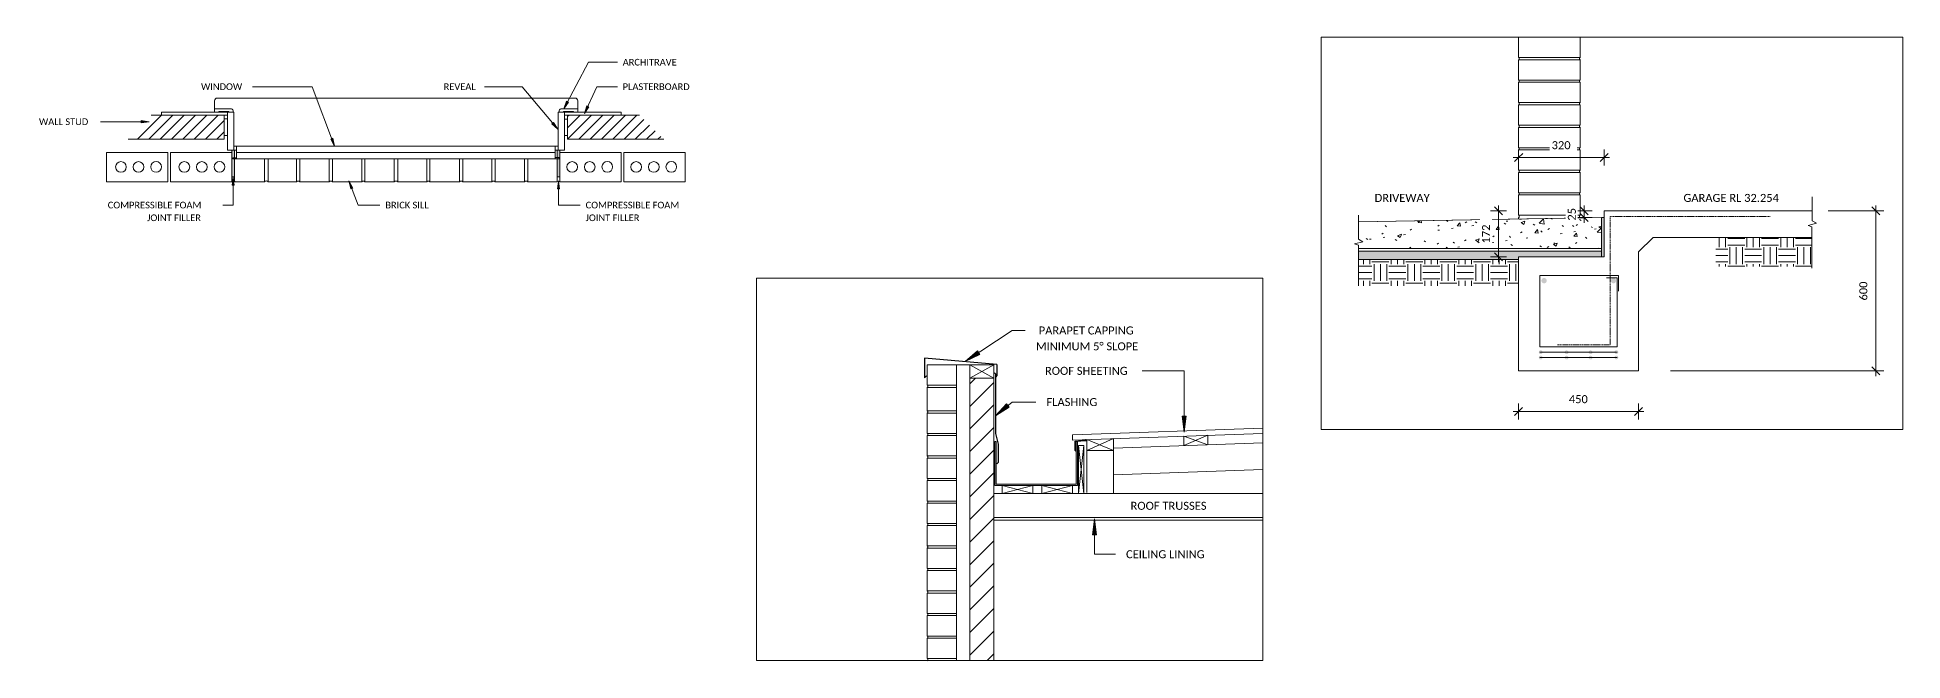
# Model space of a CAD drawing. Header units: millimetres. Extents: x 1819 to 16001, y 1148 to 3510.
# Drawn here: x 1819 to 8811, y 1171 to 3510 of the extents above; entities that cross this region are included whole.
import ezdxf

# ---------------------------------------------------------------- set-up
doc = ezdxf.new("R2010")
doc.units = ezdxf.units.MM
doc.linetypes.add('Dash - Tight', pattern=[4.5, 3, -1.5])
doc.linetypes.add('Dash 1_16_', pattern=[3.175, 1.5875, -1.5875])
for name, color, linetype, lineweight in [('A-ANNO-DIMS', 211, 'Continuous', 9), ('A-ANNO-DIMS-20', 211, 'Continuous', 9), ('A-DETL', 90, 'Continuous', 18), ('A-DETL-GENF', 92, 'Continuous', 18), ('A-DETL-THIN', 151, 'Continuous', 18), ('G-ANNO-TEXT', 231, 'Continuous', 9)]:
    doc.layers.add(name, color=color, linetype=linetype, lineweight=lineweight)
doc.styles.add('Calibri', font='calibri.ttf', dxfattribs={"height": 25})
doc.styles.add('Calibri_1', font='calibri.ttf', dxfattribs={"height": 30})
doc.dimstyles.new('Diagonal_-_1_5mm_Calibri', dxfattribs={"dimscale": 304.8, "dimtxt": 35.320453, "dimasz": 0.098425, "dimexe": 0.098425, "dimexo": 0.0625, "dimgap": 0.065617, "dimtad": 1, "dimdec": 0, "dimzin": 0, "dimdsep": 46, "dimtxsty": 'Calibri_1', "dimblk1": 'OBLIQUE', "dimblk2": 'OBLIQUE', "dimsah": 1, "dimcen": 0.09, "dimdle": 0.065617, "dimazin": 0, "dimtfac": 1, "dimtdec": 4, "dimtix": 1, "dimtmove": 0, "dimatfit": 3, "dimfxl": 0.098425, "dimfxlon": 1, "dimtvp": 1, "dimtfill": 1, "dimtolj": 1, "dimtzin": 0, "dimarcsym": 2})
pattern_1 = [(45, (0, 0), (-21.2132, 21.2132), [])]

# ---------------------------------------------------------------- blocks, each defined once
blk = doc.blocks.new('DIMBLOCK1-D1 - GARAGE DOOR DETAIL')
at = {"layer": 'A-ANNO-DIMS-20'}
for p, q in [((7351.1, 2105.7), (7841.1, 2105.7)), ((7371.1, 2105.7), (7356.1, 2090.7)), ((7371.1, 2105.7), (7371.1, 2135.7)), ((7371.1, 2105.7), (7386.1, 2120.7)), ((7371.1, 2105.7), (7371.1, 2075.7)), ((7821.1, 2105.7), (7806.1, 2090.7)), ((7821.1, 2105.7), (7821.1, 2135.7)), ((7821.1, 2105.7), (7836.1, 2120.7)), ((7821.1, 2105.7), (7821.1, 2075.7))]:
    blk.add_line(p, q, dxfattribs=at)
at = {"layer": 'A-ANNO-DIMS-20', "color": 0, "insert": (7559.6, 2167.3), "char_height": 30, "width": 87.548, "attachment_point": 1, "line_spacing_factor": 1.158048, "style": 'Calibri_1', "bg_fill": 3, "box_fill_scale": 1.25, "bg_fill_color": 9, "bg_fill_true_color": 13158600, "bg_fill_transparency": 0}
blk.add_mtext('450', dxfattribs=at)
blk = doc.blocks.new('_Oblique')
at = {"color": 0, "linetype": 'ByBlock', "lineweight": -2}
blk.add_line((-0.5, -0.5), (0.5, 0.5), dxfattribs=at)
blk = doc.blocks.new('DIMBLOCK2-D1 - GARAGE DOOR DETAIL')
at = {"layer": 'A-ANNO-DIMS-20'}
for p, q in [((8710, 2858.8), (8695, 2873.8)), ((8710, 2238.8), (8710, 2878.8)), ((8710, 2858.8), (8680, 2858.8)), ((8710, 2858.8), (8725, 2843.8)), ((8710, 2858.8), (8740, 2858.8)), ((8710, 2258.8), (8680, 2258.8)), ((8710, 2258.8), (8695, 2273.8)), ((8710, 2258.8), (8725, 2243.8)), ((8710, 2258.8), (8740, 2258.8))]:
    blk.add_line(p, q, dxfattribs=at)
at = {"layer": 'A-ANNO-DIMS-20', "color": 0, "insert": (8648.4, 2522.4), "char_height": 30, "width": 87.548, "attachment_point": 1, "rotation": 90, "line_spacing_factor": 1.158048, "style": 'Calibri_1', "bg_fill": 3, "box_fill_scale": 1.25, "bg_fill_color": 9, "bg_fill_true_color": 13158600, "bg_fill_transparency": 0}
blk.add_mtext('600', dxfattribs=at)
blk = doc.blocks.new('DIMBLOCK3-D1 - GARAGE DOOR DETAIL')
at = {"layer": 'A-ANNO-DIMS-20'}
for p, q in [((7371.5, 3058.3), (7371.5, 3088.3)), ((7691.5, 3058.3), (7691.5, 3088.3)), ((7351.5, 3058.3), (7711.5, 3058.3)), ((7371.5, 3058.3), (7356.5, 3043.3)), ((7371.5, 3058.3), (7386.5, 3073.3)), ((7371.5, 3058.3), (7371.5, 3028.3)), ((7691.5, 3058.3), (7676.5, 3043.3)), ((7691.5, 3058.3), (7706.5, 3073.3)), ((7691.5, 3058.3), (7691.5, 3028.3))]:
    blk.add_line(p, q, dxfattribs=at)
at = {"layer": 'A-ANNO-DIMS-20', "color": 0, "insert": (7495, 3119.9), "char_height": 30, "width": 87.548, "attachment_point": 1, "line_spacing_factor": 1.158048, "style": 'Calibri_1', "bg_fill": 3, "box_fill_scale": 1.25, "bg_fill_color": 9, "bg_fill_true_color": 13158600, "bg_fill_transparency": 0}
blk.add_mtext('320', dxfattribs=at)
blk = doc.blocks.new('DIMBLOCK4-D1 - GARAGE DOOR DETAIL')
at = {"layer": 'A-ANNO-DIMS-20'}
for p, q in [((7295.9, 2858.8), (7280.9, 2873.8)), ((7295.9, 2666.8), (7295.9, 2878.8)), ((7295.9, 2858.8), (7265.9, 2858.8)), ((7295.9, 2858.8), (7310.9, 2843.8)), ((7295.9, 2858.8), (7325.9, 2858.8)), ((7295.9, 2686.8), (7265.9, 2686.8)), ((7295.9, 2686.8), (7280.9, 2701.8)), ((7295.9, 2686.8), (7310.9, 2671.8)), ((7295.9, 2686.8), (7325.9, 2686.8))]:
    blk.add_line(p, q, dxfattribs=at)
at = {"layer": 'A-ANNO-DIMS-20', "color": 0, "insert": (7234.3, 2736.4), "char_height": 30, "width": 87.548, "attachment_point": 1, "rotation": 90, "line_spacing_factor": 1.158048, "style": 'Calibri_1', "bg_fill": 3, "box_fill_scale": 1.25, "bg_fill_color": 9, "bg_fill_true_color": 13158600, "bg_fill_transparency": 0}
blk.add_mtext('172', dxfattribs=at)
blk = doc.blocks.new('DIMBLOCK5-D1 - GARAGE DOOR DETAIL')
at = {"layer": 'A-ANNO-DIMS-20'}
for p, q in [((7617.3, 2858.8), (7602.3, 2873.8)), ((7617.3, 2813.8), (7617.3, 2878.8)), ((7617.3, 2858.8), (7587.3, 2858.8)), ((7617.3, 2833.8), (7587.3, 2833.8)), ((7617.3, 2833.8), (7602.3, 2848.8)), ((7617.3, 2858.8), (7632.3, 2843.8)), ((7617.3, 2858.8), (7647.3, 2858.8)), ((7617.3, 2833.8), (7632.3, 2818.8)), ((7617.3, 2833.8), (7647.3, 2833.8))]:
    blk.add_line(p, q, dxfattribs=at)
at = {"layer": 'A-ANNO-DIMS-20', "color": 0, "insert": (7555.7, 2822), "char_height": 30, "width": 58.366, "attachment_point": 1, "rotation": 90, "line_spacing_factor": 1.158048, "style": 'Calibri_1', "bg_fill": 3, "box_fill_scale": 1.25, "bg_fill_color": 9, "bg_fill_true_color": 13158600, "bg_fill_transparency": 0}
blk.add_mtext('25', dxfattribs=at)

msp = doc.modelspace()

# ---------------------------------------------------------------- hatches: boundary and pattern name
at = {"layer": 'A-DETL-GENF'}
h = msp.add_hatch(dxfattribs=at)
h.set_pattern_fill('FP_1', color=8, style=0, pattern_type=2)
h.set_pattern_definition(pattern_1)
h.paths.add_polyline_path([(2159.5, 3127.9), (2518.8, 3127.9), (2518.8, 3217.9), (2249.5, 3217.9)])
h = msp.add_hatch(dxfattribs=at)
h.set_pattern_fill('FP_1', color=8, style=0, pattern_type=2)
h.set_pattern_definition(pattern_1)
h.paths.add_polyline_path([(3806.8, 3217.9), (3806.8, 3127.1), (4166.8, 3127.1), (4076, 3217.9)])
for points in [[(2547.7, 2986.6), (2557.7, 2986.6), (2557.7, 3086.6), (2547.7, 3086.6)], [(3767.7, 2986.6), (3777.7, 2986.6), (3777.7, 3086.6), (3767.7, 3086.6)], [(7681.5, 2686.8), (7691.5, 2686.8), (7691.5, 2833.8), (7681.5, 2833.7), (7681.5, 2774.1)], [(5407.7, 1828.6), (5717.7, 1828.6), (5717.7, 1993.6), (5712.7, 1993.6), (5712.7, 1833.6), (5412.7, 1833.6), (5412.7, 1993.6), (5407.7, 1993.6)]]:
    msp.add_hatch(color=10, dxfattribs=at).paths.add_polyline_path(points)
h = msp.add_hatch(dxfattribs=at)
h.set_pattern_fill('FP_3', color=8, style=0, pattern_type=2)
h.set_pattern_definition([(50, (4789.66, 0), (145.7474, -12.7507), [15.24, -167.64]), (355, (4789.66, 0), (-28.194, 152.846), [12.192, -134.112]), (100.451, (4801.8, -1.06), (117.554, 140.0937), [12.952, -142.472]), (46.184, (4789.66, 40.64), (216.8635, -33.634), [22.86, -251.46]), (96.636, (4807.73, 37.84), (189.922, 197.942), [19.428, -213.708]), (351.184, (4789.66, 40.64), (189.925, 197.94), [18.288, -201.168]), (21, (4809.98, 30.48), (121.292, -81.8118), [15.24, -167.64]), (326, (4809.98, 30.48), (49.442, 147.3507), [12.192, -134.112]), (71.451, (4820.09, 23.66), (170.734, 65.5375), [12.952, -142.472]), (37.5, (4789.66, 0), (2.47086, 67.64346), [6.706, -125.781, 6.706, -129.438, -134.62]), (37.5, (4789.66, 0), (2.47086, 67.64346), [-268.63, 6.706, -127.914]), (7.5, (4789.66, 0), (53.4554, 80.144), [6.706, -70.917, 6.706, -122.733, -51.308]), (7.5, (4789.66, 0), (53.4554, 80.144), [-207.061, 6.706, -44.602]), (327.5, (4744.344, 0), (108.4723, -4.58285), [6.706, -44.094, 6.706, -151.79, -210.312]), (327.5, (4744.344, 0), (108.4723, -4.58285), [-209.296, 6.706, -203.606]), (317.5, (4724.02, 0), (118.503, 20.3417), [6.706, -59.334, 6.706, -98.552, -149.352]), (317.5, (4724.02, 0), (118.503, 20.3417), [-171.298, 6.706, -142.646])])
h.paths.add_polyline_path([(7681.5, 2717.8), (7681.5, 2833.7), (6771.1, 2817.8), (6771.1, 2717.8), (7176, 2717.8)])
h = msp.add_hatch(dxfattribs=at)
h.set_pattern_fill('FP_5', color=8, style=0, pattern_type=2)
h.set_pattern_definition([(0, (4789.66, 0), (63.5, 63.5), [63.5, -63.5]), (0, (4789.66, 23.81), (63.5, 63.5), [63.5, -63.5]), (0, (4789.66, 47.625), (63.5, 63.5), [63.5, -63.5]), (90, (4797.595, 55.56), (-63.5, 63.5), [63.5, -63.5]), (90, (4821.41, 55.56), (-63.5, 63.5), [63.5, -63.5]), (90, (4845.22, 55.56), (-63.5, 63.5), [63.5, -63.5])])
h.paths.add_polyline_path([(7371.1, 2576.8), (7371.1, 2676.8), (6771.1, 2676.8), (6771.1, 2576.8), (7176, 2576.8)])
h.paths.add_polyline_path([(8470.9, 2650.4), (8470.9, 2758.8), (8110.9, 2758.8), (8110.9, 2650.4), (8266, 2650.4)])
h = msp.add_hatch(dxfattribs=at)
h.set_pattern_fill('FP_4', color=8, style=0, pattern_type=2)
h.set_pattern_definition([(0, (4789.6583, 0), (20.32, 5.08), [1.676, -13.564, 1.676, -13.564, -81.28]), (0, (4789.6583, 0), (20.32, 5.08), [-30.48, 1.676, -28.804, 1.676, -13.564, -35.56]), (0, (4789.6583, 0), (20.32, 5.08), [-76.2, 1.676, -8.484, 1.676, -23.724]), (120, (4797.2783, 2.54), (-14.559409, 15.057636), [1.676, -13.564, 1.676, -13.564, -81.28]), (120, (4797.2783, 2.54), (-14.559409, 15.057636), [-30.48, 1.676, -28.804, 1.676, -13.564, -35.56]), (120, (4797.2783, 2.54), (-14.559409, 15.057636), [-76.2, 1.676, -8.484, 1.676, -23.724]), (240, (4799.8183, 12.7), (-5.760591, -20.137636), [1.676, -13.564, 1.676, -13.564, -81.28]), (240, (4799.8183, 12.7), (-5.760591, -20.137636), [-30.48, 1.676, -28.804, 1.676, -13.564, -35.56]), (240, (4799.8183, 12.7), (-5.760591, -20.137636), [-76.2, 1.676, -8.484, 1.676, -23.724])])
h.paths.add_polyline_path([(7371.1, 2676.8), (7371.1, 2686.8), (7681.5, 2686.8), (7681.5, 2707.8), (6771.1, 2707.8), (6771.1, 2676.8), (7176, 2676.8)])
h = msp.add_hatch(color=7, dxfattribs=at)
h.paths.add_polyline_path([(7726.6, 2586.8), (7729.2, 2587.2), (7731.6, 2588.2), (7733.7, 2589.8), (7735.3, 2591.8), (7736.3, 2594.2), (7736.6, 2596.8), (7736.3, 2599.4), (7735.3, 2601.8), (7733.7, 2603.9), (7731.6, 2605.5), (7729.2, 2606.5), (7726.6, 2606.8), (7724, 2606.5), (7721, 2605), (7719.6, 2603.9), (7718, 2601.8), (7717, 2599.4), (7716.6, 2596.8), (7717, 2594.2), (7718, 2591.8), (7719.6, 2589.8), (7721.6, 2588.2), (7724, 2587.2)])
h.paths.add_polyline_path([(7466.6, 2586.8), (7469.2, 2587.2), (7471.6, 2588.2), (7473.7, 2589.8), (7475.3, 2591.8), (7476.3, 2594.2), (7476.6, 2596.8), (7476.3, 2599.4), (7475.3, 2601.8), (7473.7, 2603.9), (7471.6, 2605.5), (7469.2, 2606.5), (7466.6, 2606.8), (7464, 2606.5), (7461.6, 2605.5), (7459.6, 2603.9), (7458, 2601.8), (7457, 2599.4), (7456.6, 2596.8), (7457, 2594.2), (7458, 2591.8), (7459.6, 2589.8), (7461.6, 2588.2), (7464, 2587.2)])
h = msp.add_hatch(color=7, dxfattribs=at)
h.paths.add_polyline_path([(7454, 2321.3), (7455.8, 2321.5), (7457.5, 2322.2), (7458.9, 2323.3), (7460.1, 2324.8), (7460.8, 2326.5), (7461, 2328.3), (7460.8, 2330.1), (7460.1, 2331.8), (7458.9, 2333.2), (7457.5, 2334.3), (7455.8, 2335), (7454, 2335.3), (7452.2, 2335), (7450.5, 2334.3), (7449, 2333.2), (7447.9, 2331.8), (7447.2, 2330.1), (7447, 2328.3), (7447.2, 2326.5), (7448.5, 2324.1), (7449, 2323.3), (7450.5, 2322.2), (7452.2, 2321.5)])
h.paths.add_polyline_path([(7641, 2321.3), (7642.8, 2321.5), (7644.5, 2322.2), (7646, 2323.3), (7647.1, 2324.8), (7647.8, 2326.5), (7648, 2328.3), (7647.8, 2330.1), (7647.1, 2331.8), (7646, 2333.2), (7644.5, 2334.3), (7642.8, 2335), (7641, 2335.3), (7639.2, 2335), (7637.5, 2334.3), (7635.8, 2332.9), (7634.9, 2331.8), (7634.2, 2330.1), (7634, 2328.3), (7634.2, 2326.5), (7634.9, 2324.8), (7636.1, 2323.3), (7637.5, 2322.2), (7639.2, 2321.5)])
h.paths.add_polyline_path([(7551, 2321.3), (7552.8, 2321.5), (7554.5, 2322.2), (7556, 2323.3), (7557.1, 2324.8), (7557.8, 2326.5), (7558, 2328.3), (7557.8, 2330.1), (7557.1, 2331.8), (7556, 2333.2), (7554.5, 2334.3), (7552.8, 2335), (7550.7, 2335.2), (7549.2, 2335), (7547.5, 2334.3), (7546.1, 2333.2), (7544.9, 2331.8), (7544.2, 2330.1), (7544, 2328.3), (7544.2, 2326.5), (7544.9, 2324.8), (7546.1, 2323.3), (7547.5, 2322.2), (7549.2, 2321.5), (7550.7, 2321.3)])
h.paths.add_polyline_path([(7737.9, 2321.7), (7739.7, 2322), (7741.4, 2322.7), (7742.8, 2323.8), (7743.9, 2325.2), (7744.6, 2326.9), (7744.9, 2328.7), (7744.6, 2330.6), (7743.9, 2332.2), (7742.8, 2333.7), (7741.4, 2334.8), (7739.7, 2335.5), (7737.9, 2335.7), (7736.1, 2335.5), (7734.4, 2334.8), (7732.9, 2333.7), (7731.8, 2332.2), (7731.1, 2330.6), (7730.9, 2328.7), (7731.1, 2326.9), (7731.8, 2325.2), (7732.9, 2323.8), (7734.4, 2322.7), (7736.1, 2322)])
h.paths.add_polyline_path([(7641, 2325.3), (7639.5, 2325.7), (7638.4, 2326.8), (7638, 2328.3), (7638.4, 2329.8), (7639.5, 2330.9), (7641, 2331.3), (7642.5, 2330.9), (7643.6, 2329.8), (7644, 2328.3), (7643.6, 2326.8), (7642.5, 2325.7), (7641.8, 2325.4)])
h.paths.add_polyline_path([(7454, 2325.3), (7452.5, 2325.7), (7451.4, 2326.8), (7451, 2328.3), (7451.4, 2329.8), (7452.5, 2330.9), (7454, 2331.3), (7455.5, 2330.9), (7456.6, 2329.8), (7457, 2328.3), (7456.6, 2326.8), (7455.5, 2325.7), (7454.8, 2325.4)])
h.paths.add_polyline_path([(7551, 2325.3), (7549.5, 2325.7), (7548.4, 2326.8), (7548, 2328.3), (7548.4, 2329.8), (7549.5, 2330.9), (7551, 2331.3), (7552.5, 2330.9), (7553.6, 2329.8), (7554, 2328.3), (7553.6, 2326.8), (7552.5, 2325.7), (7551.8, 2325.4)])
h.paths.add_polyline_path([(7737.9, 2325.7), (7736.4, 2326.2), (7735.3, 2327.2), (7734.9, 2328.7), (7735.3, 2330.2), (7736.4, 2331.3), (7737.9, 2331.7), (7739.4, 2331.3), (7740.5, 2330.2), (7740.9, 2328.7), (7740.5, 2327.2), (7739.4, 2326.2), (7738, 2325.8)])
h = msp.add_hatch(color=7, dxfattribs=at)
h.paths.add_polyline_path([(7454, 2301.3), (7455.8, 2301.5), (7457.5, 2302.2), (7458.9, 2303.3), (7460.1, 2304.8), (7460.8, 2306.5), (7461, 2308.3), (7460.8, 2310.1), (7460.1, 2311.8), (7458.9, 2313.2), (7457.4, 2314.4), (7455.8, 2315), (7454, 2315.3), (7452.2, 2315), (7450.5, 2314.3), (7449, 2313.2), (7447.9, 2311.8), (7447.2, 2310.1), (7447, 2308.3), (7447.2, 2306.5), (7448.5, 2304.1), (7449, 2303.3), (7450.5, 2302.2), (7452.2, 2301.5)])
h.paths.add_polyline_path([(7641, 2301.3), (7642.8, 2301.5), (7644.5, 2302.2), (7646, 2303.3), (7647.1, 2304.8), (7647.8, 2306.5), (7648, 2308.3), (7647.8, 2310.1), (7647.1, 2311.8), (7646, 2313.2), (7644.4, 2314.4), (7642.8, 2315), (7641, 2315.3), (7639.2, 2315), (7637.5, 2314.3), (7636.1, 2313.2), (7634.9, 2311.8), (7634.2, 2310.1), (7634, 2308.3), (7634.2, 2306.5), (7634.9, 2304.8), (7636.1, 2303.3), (7637.5, 2302.2), (7639.2, 2301.5)])
h.paths.add_polyline_path([(7551, 2301.3), (7552.8, 2301.5), (7554.5, 2302.2), (7556, 2303.3), (7557.1, 2304.8), (7557.8, 2306.5), (7558, 2308.3), (7557.8, 2310.1), (7557.1, 2311.8), (7556, 2313.2), (7554.4, 2314.4), (7552.8, 2315), (7550.7, 2315.2), (7549.2, 2315), (7547.5, 2314.3), (7546.1, 2313.2), (7544.9, 2311.8), (7544.2, 2310.1), (7544, 2308.3), (7544.2, 2306.5), (7544.9, 2304.8), (7546.1, 2303.3), (7547.5, 2302.2), (7549.2, 2301.5)])
h.paths.add_polyline_path([(7737.9, 2301.7), (7739.7, 2302), (7741.4, 2302.7), (7742.8, 2303.8), (7743.9, 2305.2), (7744.6, 2306.9), (7744.9, 2308.7), (7744.6, 2310.6), (7743.9, 2312.2), (7742.8, 2313.7), (7741.4, 2314.8), (7739.7, 2315.5), (7737.9, 2315.7), (7736.1, 2315.5), (7733.8, 2314.4), (7732.9, 2313.7), (7731.8, 2312.2), (7731.1, 2310.6), (7730.9, 2308.7), (7731.1, 2306.9), (7731.8, 2305.2), (7732.9, 2303.8), (7734.4, 2302.7), (7736.1, 2302)])
h.paths.add_polyline_path([(7641, 2305.3), (7639.5, 2305.7), (7638.4, 2306.8), (7638, 2308.3), (7638.4, 2309.8), (7639.5, 2310.9), (7641, 2311.3), (7642.5, 2310.9), (7643.6, 2309.8), (7644, 2308.3), (7643.6, 2306.8), (7642.5, 2305.7), (7641.8, 2305.4)])
h.paths.add_polyline_path([(7454, 2305.3), (7452.5, 2305.7), (7451.4, 2306.8), (7451, 2308.3), (7451.4, 2309.8), (7452.5, 2310.9), (7454, 2311.3), (7455.5, 2310.9), (7456.6, 2309.8), (7457, 2308.3), (7456.6, 2306.8), (7455.5, 2305.7), (7454.8, 2305.4)])
h.paths.add_polyline_path([(7551, 2305.3), (7549.5, 2305.7), (7548.4, 2306.8), (7548, 2308.3), (7548.4, 2309.8), (7549.5, 2310.9), (7551, 2311.3), (7552.5, 2310.9), (7553.6, 2309.8), (7554, 2308.3), (7553.6, 2306.8), (7552.5, 2305.7), (7551.8, 2305.4)])
h.paths.add_polyline_path([(7737.9, 2305.7), (7736.4, 2306.2), (7735.3, 2307.2), (7734.9, 2308.7), (7735.3, 2310.2), (7736.4, 2311.3), (7737.9, 2311.7), (7739.4, 2311.3), (7740.5, 2310.2), (7740.9, 2308.7), (7740.5, 2307.2), (7739.4, 2306.2), (7738.7, 2305.9)])
h = msp.add_hatch(dxfattribs=at)
h.set_pattern_fill('FP_2', color=8, style=0, pattern_type=2)
h.set_pattern_definition([(45, (3613.75, 0), (-42.4264, 42.4264), [])])
h.paths.add_polyline_path([(5314.8, 1171.8), (5404.8, 1171.8), (5404.8, 2231.1), (5314.8, 2231.1)])
at = {"layer": 'G-ANNO-TEXT'}
for points in [[(3792.3, 3241.2), (3809.8, 3265.9), (3802.8, 3269.6)], [(3870.1, 3223.8), (3886.3, 3249.4), (3879.1, 3252.7)], [(2237.9, 3193.1), (2207.9, 3197), (2207.9, 3189.1)], [(3769.9, 3164.7), (3753.7, 3190.3), (3747.7, 3185.2)], [(2932.9, 3101.4), (2926.1, 3130.8), (2918.7, 3128.1)], [(2552.8, 2985.3), (2548.8, 2955.3), (2556.7, 2955.3)], [(2986.9, 2970.8), (2994, 2941.4), (3001.4, 2944.3)], [(3772.8, 2970.8), (3768.8, 2940.8), (3776.7, 2940.8)], [(5296.9, 2293.3), (5351.3, 2319.9), (5342.5, 2333)], [(5410.3, 2090.3), (5461.7, 2122.2), (5451.7, 2134.5)], [(6117.9, 2028.5), (6125.8, 2088.5), (6110, 2088.5)], [(5781.6, 1702.9), (5773.7, 1642.9), (5789.5, 1642.9)]]:
    msp.add_hatch(color=7, dxfattribs=at).paths.add_polyline_path(points)

# ---------------------------------------------------------------- linework, layer by layer
at = {"layer": 'A-DETL'}
for p, q in [((6631.1, 3509.8), (8810.9, 3509.8)), ((6631.1, 2038.8), (6631.1, 3509.8)), ((7371.5, 3509.8), (7371.5, 3433.4)), ((7601.5, 3509.8), (7601.5, 3433.4)), ((8810.9, 3509.8), (8810.9, 2038.8)), ((7601.5, 3433.4), (7371.5, 3433.4)), ((7371.5, 3425.3), (7371.5, 3349)), ((7601.5, 3425.3), (7371.5, 3425.3)), ((7601.5, 3425.3), (7601.5, 3349)), ((7601.5, 3349), (7371.5, 3349)), ((7371.5, 3340.8), (7371.5, 3264.5)), ((7601.5, 3340.8), (7371.5, 3340.8)), ((7601.5, 3340.8), (7601.5, 3264.5)), ((2519, 3217.9), (2245.3, 3217.9)), ((2518.8, 3217.9), (2249.5, 3217.9)), ((2284.1, 3228.3), (2532.3, 3228.3)), ((2284.1, 3217.9), (2284.1, 3228.3)), ((2532.3, 3217.9), (2284.1, 3217.9)), ((2483.4, 3241.6), (2483.4, 3271.6)), ((2483.4, 3228.3), (2483.4, 3241.6)), ((2483.4, 3241.6), (2543.4, 3241.6)), ((2493.4, 3281.6), (3834.6, 3281.6)), ((2536.7, 3231.2), (2499.8, 3231.2)), ((2499.8, 3231.2), (2499.8, 3228.3)), ((2518.8, 3127.9), (2518.8, 3217.9)), ((2519, 3127.9), (2519, 3217.9)), ((2532.3, 3228.3), (2532.3, 3086.6)), ((2532.3, 3228.3), (2532.3, 3217.9)), ((2532.3, 3228.3), (2555, 3228.3)), ((2536.7, 3228.3), (2536.7, 3231.2)), ((2553.5, 3234.5), (2553.5, 3228.3)), ((2555, 3086.6), (2555, 3228.3)), ((3795.1, 3228.3), (3771.1, 3228.3)), ((3771.1, 3228.3), (3771.1, 3086.6)), ((3774.5, 3234.5), (3774.5, 3228.3)), ((3844.6, 3241.6), (3784.6, 3241.6)), ((3791.3, 3228.3), (3791.3, 3231.2)), ((3791.3, 3231.2), (3828.3, 3231.2)), ((3795.1, 3086.6), (3795.1, 3228.3)), ((3795.1, 3228.3), (4007.7, 3228.3)), ((3795.1, 3217.9), (3795.1, 3228.3)), ((4007.7, 3217.9), (3795.1, 3217.9)), ((4076, 3217.9), (3806.8, 3217.9)), ((3806.8, 3217.9), (3806.8, 3127.1)), ((4071.8, 3217.9), (3806.8, 3217.9)), ((3806.8, 3217.9), (3806.8, 3127.1)), ((3828.3, 3231.2), (3828.3, 3228.3)), ((3844.6, 3271.6), (3844.6, 3241.6)), ((3844.6, 3228.3), (3844.6, 3241.6)), ((4007.7, 3228.3), (4007.7, 3217.9)), ((7601.5, 3264.5), (7371.5, 3264.5)), ((7371.5, 3256.3), (7371.5, 3180)), ((7601.5, 3256.3), (7371.5, 3256.3)), ((7601.5, 3256.3), (7601.5, 3180)), ((2519, 3203.3), (2532.3, 3203.3)), ((2519, 3141.5), (2519, 3203.3)), ((2532.3, 3203.3), (2532.3, 3141.5)), ((3795.1, 3203.2), (3806.8, 3203.2)), ((3795.1, 3141.5), (3795.1, 3203.2)), ((3806.8, 3203.2), (3806.8, 3141.5)), ((7601.5, 3180), (7371.5, 3180)), ((7371.5, 3171.8), (7371.5, 3095.5)), ((7601.5, 3171.8), (7371.5, 3171.8)), ((7601.5, 3171.8), (7601.5, 3095.5)), ((2077.7, 3077.9), (2307.7, 3077.9)), ((2077.7, 2967.9), (2077.7, 3077.9)), ((2159.5, 3127.9), (2518.8, 3127.9)), ((2199, 3127.9), (2519, 3127.9)), ((2307.7, 3077.9), (2307.7, 2967.9)), ((2317.7, 3077.9), (2547.7, 3077.9)), ((2317.7, 2967.9), (2317.7, 3077.9)), ((2532.3, 3141.5), (2519, 3141.5)), ((2532.3, 3086.6), (2555, 3086.6)), ((2557.7, 3086.6), (2547.7, 3086.6)), ((2547.7, 3086.6), (2547.7, 2986.6)), ((2547.7, 3077.9), (2547.7, 2967.9)), ((2555, 3101.2), (2565.5, 3101.2)), ((2555, 3086.6), (2555, 3101.2)), ((2565.5, 3086.6), (2555, 3086.6)), ((2557.7, 2986.6), (2557.7, 3086.6)), ((2565.5, 3101.2), (3760, 3101.2)), ((2565.5, 3054), (2565.5, 3101.2)), ((2565.5, 3101.2), (2565.5, 3086.6)), ((3760, 3077.6), (2565.5, 3077.6)), ((3760, 3101.2), (3760, 3054)), ((3760, 3101.2), (3771.5, 3101.2)), ((3760, 3086.2), (3760, 3101.2)), ((3771.5, 3086.2), (3760, 3086.2)), ((3777.7, 3086.6), (3767.7, 3086.6)), ((3767.7, 3086.6), (3767.7, 2986.6)), ((3771.1, 3086.6), (3795.1, 3086.6)), ((3771.5, 3101.2), (3771.5, 3086.2)), ((3777.7, 2986.6), (3777.7, 3086.6)), ((3777.7, 3077.9), (4007.7, 3077.9)), ((3777.7, 2967.9), (3777.7, 3077.9)), ((3806.8, 3141.5), (3795.1, 3141.5)), ((3806.8, 3127.1), (4166.8, 3127.1)), ((3806.8, 3127.1), (4166.8, 3127.1)), ((4007.7, 3077.9), (4007.7, 2967.9)), ((4017.7, 3077.9), (4247.7, 3077.9)), ((4017.7, 2967.9), (4017.7, 3077.9)), ((4247.7, 3077.9), (4247.7, 2967.9)), ((7601.5, 3095.5), (7371.5, 3095.5)), ((7371.5, 3087.3), (7371.5, 3011)), ((7601.5, 3087.3), (7371.5, 3087.3)), ((7601.5, 3087.3), (7601.5, 3011)), ((2551.8, 3058), (2565.5, 3058)), ((2551.8, 3054), (2551.8, 3058)), ((2565.5, 3054), (2551.8, 3054)), ((2565.5, 3058), (2565.5, 3054)), ((3760, 3054), (2565.5, 3054)), ((2670.7, 2967.9), (2670.7, 3054)), ((2683.7, 2967.9), (2683.7, 3054)), ((2683.7, 2967.9), (2683.7, 3054)), ((2790.9, 2967.9), (2790.9, 3054)), ((2802.9, 2967.9), (2802.9, 3054)), ((2912.9, 2967.9), (2912.9, 3054)), ((2925.9, 2967.9), (2925.9, 3054)), ((3034.8, 2967.9), (3034.8, 3054)), ((3046.8, 2967.9), (3046.8, 3054)), ((3156.8, 2967.9), (3156.8, 3054)), ((3169.8, 2967.9), (3169.8, 3054)), ((3278.8, 2967.9), (3278.8, 3054)), ((3290.8, 2967.9), (3290.8, 3054)), ((3400.8, 2967.9), (3400.8, 3054)), ((3413.8, 2967.9), (3413.8, 3054)), ((3522.7, 2967.9), (3522.7, 3054)), ((3534.7, 2967.9), (3534.7, 3054)), ((3644.7, 2967.9), (3644.7, 3054)), ((3657.7, 2967.9), (3657.7, 3054)), ((3760, 3058.2), (3760, 3054)), ((3774.5, 3058.2), (3760, 3058.2)), ((3760, 3054), (3774.5, 3054)), ((3774.5, 3054), (3774.5, 3058.2)), ((7601.5, 3011), (7371.5, 3011)), ((2307.7, 2967.9), (2077.7, 2967.9)), ((2547.7, 2967.9), (2317.7, 2967.9)), ((2547.7, 2986.6), (2557.7, 2986.6)), ((2557.7, 2969.5), (2557.7, 2986.6)), ((2670.7, 2967.9), (2560.7, 2967.9)), ((2790.9, 2967.9), (2683.7, 2967.9)), ((2912.9, 2967.9), (2802.9, 2967.9)), ((2912.9, 2967.9), (2802.9, 2967.9)), ((3034.8, 2967.9), (2925.9, 2967.9)), ((3156.8, 2967.9), (3046.8, 2967.9)), ((3278.8, 2967.9), (3169.8, 2967.9)), ((3400.8, 2967.9), (3290.8, 2967.9)), ((3400.8, 2967.9), (3290.8, 2967.9)), ((3522.7, 2967.9), (3413.8, 2967.9)), ((3644.7, 2967.9), (3534.7, 2967.9)), ((3766.7, 2967.9), (3657.7, 2967.9)), ((3767.7, 2968.6), (3767.7, 2986.6)), ((3767.7, 2986.6), (3777.7, 2986.6)), ((4007.7, 2967.9), (3777.7, 2967.9)), ((4247.7, 2967.9), (4017.7, 2967.9)), ((7371.5, 3002.8), (7371.5, 2926.5)), ((7601.5, 3002.8), (7371.5, 3002.8)), ((7601.5, 3002.8), (7601.5, 2926.5)), ((7601.5, 2926.5), (7371.5, 2926.5)), ((7371.5, 2918.3), (7371.5, 2842)), ((7601.5, 2918.3), (7371.5, 2918.3)), ((7601.5, 2918.3), (7601.5, 2842)), ((8471.7, 2911.5), (8471.7, 2821.5)), ((6771.1, 2842), (6771.1, 2752)), ((7681.5, 2833.7), (6771.1, 2817.8)), ((6771.7, 2817.8), (7691.5, 2833.8)), ((7601.5, 2842), (7371.5, 2842)), ((7371.5, 2833.8), (7371.5, 2828.3)), ((7691.5, 2833.8), (7681.5, 2833.7)), ((7681.5, 2833.8), (7681.5, 2686.8)), ((7681.5, 2833.7), (7681.5, 2686.8)), ((7691.5, 2858.8), (8471.5, 2858.8)), ((7691.5, 2858.8), (7691.5, 2686.8)), ((7691.5, 2686.8), (7691.5, 2833.8)), ((8487.5, 2812.4), (8457, 2804.2)), ((8457, 2804.2), (8470.9, 2799.2)), ((8470.9, 2799.2), (8470.9, 2644.2)), ((8471.7, 2821.5), (8487.5, 2812.4)), ((8711.7, 2858.8), (8531.7, 2858.8)), ((6786.9, 2742.9), (6756.4, 2734.8)), ((6756.4, 2734.8), (6771.1, 2729.4)), ((6771.1, 2752), (6786.9, 2742.9)), ((6771.1, 2729.4), (6771.1, 2576.8)), ((7821.1, 2704.9), (7875.1, 2758.8)), ((7875.1, 2758.8), (8470.9, 2758.8)), ((8470.9, 2758.8), (8110.9, 2758.8)), ((6771.1, 2717.8), (7681.5, 2717.8)), ((6771.1, 2717.8), (7681.5, 2717.8)), ((7681.5, 2707.8), (6771.1, 2707.8)), ((6771.1, 2707.8), (6771.1, 2676.8)), ((7371.1, 2676.8), (6771.1, 2676.8)), ((6771.1, 2676.8), (7371.1, 2676.8)), ((7371.1, 2676.8), (7371.1, 2686.8)), ((7371.1, 2686.8), (7681.5, 2686.8)), ((7371.1, 2686.8), (7691.5, 2686.8)), ((7371.1, 2576.8), (7371.1, 2676.8)), ((7371.1, 2676.8), (7371.1, 2258.8)), ((7681.5, 2686.8), (7691.5, 2686.8)), ((7821.1, 2258.8), (7821.1, 2704.9)), ((4514.8, 2606.1), (6413.1, 2606.1)), ((4514.8, 2606.1), (4514.8, 1171.8)), ((6413.1, 2606.1), (6413.1, 1171.8)), ((7451.1, 2616.8), (7451.1, 2348.8)), ((7746.1, 2616.8), (7451.1, 2616.8)), ((7701.1, 2606.8), (7741.1, 2606.8)), ((7741.1, 2348.8), (7741.1, 2606.8)), ((7746.1, 2616.8), (7746.1, 2556.8)), ((7451.1, 2348.8), (7741.1, 2348.8)), ((7451.1, 2328.8), (7741.1, 2328.8)), ((7451.1, 2308.8), (7741.1, 2308.8)), ((5154.8, 2281.1), (5154.8, 2204.8)), ((5404.8, 2281.1), (5154.8, 2281.1)), ((5264.8, 2281.1), (5264.8, 1171.8)), ((5264.8, 1678.1), (5264.8, 2281.1)), ((5314.8, 2281.1), (5314.8, 2231.1)), ((5404.8, 2231.1), (5314.8, 2281.1)), ((5314.8, 2231.1), (5404.8, 2281.1)), ((5404.8, 2281.1), (5404.8, 1171.8)), ((7371.1, 2258.8), (7821.1, 2258.8)), ((7941.1, 2258.8), (8709, 2258.8)), ((5264.8, 2204.8), (5154.8, 2204.8)), ((5154.8, 2196.6), (5154.8, 2108.3)), ((5264.8, 2196.6), (5154.8, 2196.6)), ((5404.8, 2231.1), (5314.8, 2231.1)), ((5314.8, 2231.1), (5314.8, 1171.8)), ((5404.8, 1171.8), (5404.8, 2231.1)), ((5264.8, 2108.3), (5154.8, 2108.3)), ((5154.8, 2100.1), (5154.8, 2023.8)), ((5264.8, 2100.1), (5154.8, 2100.1)), ((5699.6, 2019), (6413.1, 2044)), ((8810.9, 2038.8), (6631.1, 2038.8)), ((5264.8, 2023.8), (5154.8, 2023.8)), ((5154.8, 2015.6), (5154.8, 1939.3)), ((5264.8, 2015.6), (5154.8, 2015.6)), ((5412.7, 1993.6), (5407.7, 1993.6)), ((5407.7, 1993.6), (5407.7, 1828.6)), ((5407.7, 1828.6), (5407.7, 1993.6)), ((5407.7, 1993.6), (5412.7, 1993.6)), ((5412.7, 1833.6), (5412.7, 1993.6)), ((5412.7, 1833.6), (5412.7, 1993.6)), ((5699.6, 1999), (6413.1, 2023.9)), ((5699.6, 2019), (5699.6, 1999)), ((5717.7, 1993.6), (5712.7, 1993.6)), ((5712.7, 1993.6), (5712.7, 1833.6)), ((5712.7, 1833.6), (5712.7, 1993.6)), ((5712.7, 1993.6), (5717.7, 1993.6)), ((5717.7, 1828.6), (5717.7, 1993.6)), ((5717.7, 1828.6), (5717.7, 1993.6)), ((5721.4, 1798.6), (5721.4, 1978.6)), ((5721.4, 1978.6), (5741.4, 1798.6)), ((5721.4, 1798.6), (5741.4, 1978.6)), ((5721.4, 1978.6), (5741.4, 1978.6)), ((5741.4, 1798.6), (5741.4, 1978.6)), ((5752.5, 1959.8), (5852.5, 2005)), ((5752.5, 1801.9), (5752.5, 2001.5)), ((5752.5, 2001.5), (5852.5, 1959.8)), ((5752.5, 1959.8), (5852.5, 1959.8)), ((5852.5, 1798.6), (5852.5, 2005)), ((5852.5, 1969), (6413.1, 1988.6)), ((6206.1, 2016.7), (6116.4, 1978.3)), ((6116.4, 2013.5), (6116.4, 1978.3)), ((6116.4, 2013.5), (6206.1, 1981.4)), ((6206.1, 1981.4), (6206.1, 2016.7)), ((5264.8, 1939.3), (5154.8, 1939.3)), ((5154.8, 1931.1), (5154.8, 1854.8)), ((5264.8, 1931.1), (5154.8, 1931.1)), ((5852.5, 1869), (6413.1, 1888.6)), ((5264.8, 1854.8), (5154.8, 1854.8)), ((5154.8, 1846.6), (5154.8, 1770.3)), ((5264.8, 1846.6), (5154.8, 1846.6)), ((5407.7, 1828.6), (5717.7, 1828.6)), ((5407.7, 1828.6), (5717.7, 1828.6)), ((5712.7, 1833.6), (5412.7, 1833.6)), ((5412.7, 1833.6), (5712.7, 1833.6)), ((5435.2, 1828.6), (5550.2, 1828.6)), ((5435.2, 1828.6), (5435.2, 1798.6)), ((5550.2, 1828.6), (5435.2, 1798.6)), ((5435.2, 1828.6), (5550.2, 1798.6)), ((5550.2, 1828.6), (5550.2, 1798.6)), ((5584, 1828.6), (5699, 1828.6)), ((5584, 1828.6), (5584, 1798.6)), ((5699, 1828.6), (5584, 1798.6)), ((5584, 1828.6), (5699.6, 1798.6)), ((5699.6, 1828.6), (5699.6, 1798.6)), ((5264.8, 1770.3), (5154.8, 1770.3)), ((5154.8, 1762.2), (5154.8, 1686.3)), ((5264.8, 1762.2), (5154.8, 1762.2)), ((5404.8, 1798.6), (6413.1, 1798.6)), ((5264.8, 1686.3), (5154.8, 1686.3)), ((5154.8, 1678.1), (5154.8, 1601.8)), ((5264.8, 1678.1), (5154.8, 1678.1)), ((5404.8, 1708.6), (6413.1, 1708.6)), ((5404.8, 1698.6), (6413.1, 1698.6)), ((5264.8, 1601.8), (5154.8, 1601.8)), ((5154.8, 1593.6), (5154.8, 1517.3)), ((5264.8, 1593.6), (5154.8, 1593.6)), ((5264.8, 1517.3), (5154.8, 1517.3)), ((5154.8, 1509.1), (5154.8, 1432.8)), ((5264.8, 1509.1), (5154.8, 1509.1)), ((5264.8, 1432.8), (5154.8, 1432.8)), ((5154.8, 1424.7), (5154.8, 1348.3)), ((5264.8, 1424.7), (5154.8, 1424.7)), ((5264.8, 1348.3), (5154.8, 1348.3)), ((5154.8, 1340.2), (5154.8, 1263.9)), ((5264.8, 1340.2), (5154.8, 1340.2)), ((5264.8, 1263.9), (5154.8, 1263.9)), ((5154.8, 1255.7), (5154.8, 1179.4)), ((5264.8, 1255.7), (5154.8, 1255.7)), ((5314.8, 1171.8), (4514.8, 1171.8)), ((5264.8, 1179.4), (5154.8, 1179.4)), ((5314.8, 1171.8), (5404.8, 1171.8)), ((6413.1, 1171.8), (5404.8, 1171.8))]:
    msp.add_line(p, q, dxfattribs=at)
at = {"layer": 'A-DETL', "linetype": 'Dash 1_16_'}
for p, q in [((8314.2, 2838.1), (7714.2, 2838.1)), ((7714.2, 2838.1), (7714.2, 2355.8)), ((7714.2, 2355.8), (7514.2, 2355.8))]:
    msp.add_line(p, q, dxfattribs=at)
at = {"layer": 'A-DETL', "linetype": 'Dash - Tight'}
msp.add_line((6771.1, 2707.8), (7681.5, 2707.8), dxfattribs=at)
at = {"layer": 'A-DETL', "lineweight": 25}
for p, q in [((5144.8, 2306), (5144.8, 2232.3)), ((5416, 2282.3), (5144.8, 2306)), ((5144.8, 2232.3), (5151.8, 2239.4)), ((5410.2, 2246.9), (5406.7, 2250.5)), ((5410.2, 2246.9), (5410.2, 2023.9)), ((5416, 2241.1), (5410.2, 2235.3)), ((5416, 2282.3), (5416, 2241.1)), ((5410.2, 2023.9), (5420.8, 1983.2)), ((5420.8, 1983.2), (5420.8, 1914.7)), ((5708.6, 1994.7), (5751.3, 1997.7)), ((5708.6, 1959.5), (5708.6, 1994.7)), ((5708.6, 1959.5), (5712.7, 1955.5)), ((5722, 1998.2), (5747.4, 2000)), ((5420.8, 1914.7), (5415.6, 1909.5))]:
    msp.add_line(p, q, dxfattribs=at)
at = {"layer": 'A-DETL'}
for centre in [(2132.5, 3023.3), (2198.3, 3023.4), (2264.2, 3023.5), (2370, 3023.3), (2435.8, 3023.4), (2501.7, 3023.5), (3823.8, 3023.3), (3889.6, 3023.4), (3955.4, 3023.5), (4063.8, 3023.3), (4129.6, 3023.4), (4195.4, 3023.5)]:
    msp.add_circle(centre, 20, dxfattribs=at)
for centre, radius, start, end in [((7369.2, 3429.4), 4.7, 299.57873, 60.42127), ((7603.8, 3429.4), 4.7, 119.57873, 240.42127), ((7369.2, 3344.9), 4.7, 299.57873, 60.42127), ((7603.8, 3344.9), 4.7, 119.57873, 240.42127), ((2493.4, 3271.6), 10, 90, 180), ((2543.4, 3230.8), 10.8, 20, 90), ((3784.6, 3230.8), 10.8, 90, 160), ((3834.6, 3271.6), 10, 0, 90), ((7369.2, 3260.4), 4.7, 299.57873, 60.42127), ((7603.8, 3260.4), 4.7, 119.57873, 240.42127), ((7369.2, 3175.9), 4.7, 299.57873, 60.42127), ((7603.8, 3175.9), 4.7, 119.57873, 240.42127), ((7369.2, 3091.4), 4.7, 299.57873, 60.42127), ((7603.8, 3091.4), 4.7, 119.57873, 240.42127), ((7369.2, 3006.9), 4.7, 299.57873, 60.42127), ((7603.8, 3006.9), 4.7, 119.57873, 240.42127), ((2554.2, 2959.4), 10.7, 52.59224, 127.40776), ((2677.2, 2963.5), 7.84, 34.03878, 145.96122), ((2796.9, 2962.6), 8.02, 41.6039, 138.3961), ((2919.4, 2959.4), 10.7, 52.59224, 127.40776), ((3040.8, 2962.6), 8.02, 41.6039, 138.3961), ((3163.3, 2959.4), 10.7, 52.59224, 127.40776), ((3284.8, 2962.6), 8.02, 41.6039, 138.3961), ((3407.3, 2959.4), 10.7, 52.59224, 127.40776), ((3528.7, 2962.6), 8.02, 41.6039, 138.3961), ((3651.2, 2959.4), 10.7, 52.59224, 127.40776), ((3772.2, 2961.1), 8.77, 50.90226, 129.09774), ((7369.2, 2922.4), 4.7, 299.57873, 60.42127), ((7603.8, 2922.4), 4.7, 119.57873, 240.42127), ((7369.2, 2837.9), 4.7, 299.57873, 60.42127), ((7603.8, 2837.9), 4.7, 119.57873, 240.42127), ((5152.5, 2200.7), 4.7, 299.57873, 60.42127), ((5152.5, 2104.2), 4.7, 299.57873, 60.42127), ((5152.5, 2019.7), 4.7, 299.57873, 60.42127), ((5152.5, 1935.2), 4.7, 299.57873, 60.42127), ((5152.5, 1850.7), 4.7, 299.57873, 60.42127), ((5152.5, 1766.2), 4.7, 299.57873, 60.42127), ((5152.5, 1682.2), 4.7, 299.57873, 60.42127), ((5152.5, 1682.2), 4.7, 299.57873, 60.42127), ((5152.5, 1597.7), 4.7, 299.57873, 60.42127), ((5152.5, 1513.2), 4.7, 299.57873, 60.42127), ((5152.5, 1428.7), 4.7, 299.57873, 60.42127), ((5152.5, 1344.3), 4.7, 299.57873, 60.42127), ((5152.5, 1259.8), 4.7, 299.57873, 60.42127), ((5152.5, 1175.3), 4.7, 299.57873, 60.42127)]:
    msp.add_arc(centre, radius, start, end, dxfattribs=at)
at = {"layer": 'A-DETL', "lineweight": 25}
msp.add_arc((5747.7, 1995.9), 4.03, 25.63972, 94, dxfattribs=at)
at = {"layer": 'A-DETL-THIN'}
for p, q in [((8471.5, 2858.8), (7691.5, 2858.8)), ((7691.5, 2858.8), (7691.5, 2833.8)), ((7821.1, 2704.9), (7875.1, 2758.8)), ((7875.1, 2758.8), (8110.9, 2758.8)), ((8470.9, 2758.8), (8471.5, 2758.8)), ((7681.5, 2686.8), (7371.1, 2686.8)), ((7371.1, 2686.8), (7371.1, 2676.8)), ((7821.1, 2258.8), (7821.1, 2704.9)), ((7371.1, 2576.8), (7371.1, 2258.8)), ((7371.1, 2258.8), (7821.1, 2258.8))]:
    msp.add_line(p, q, dxfattribs=at)
at = {"layer": 'G-ANNO-TEXT', "color": 250}
for p, q in [((3792.3, 3241.2), (3885, 3416.3)), ((3885, 3416.3), (3993.2, 3416.3)), ((2606.8, 3324.4), (2606.2, 3324.4)), ((2849.7, 3324.4), (2606.8, 3324.4)), ((2932.9, 3101.4), (2849.7, 3324.4)), ((3483.1, 3324.4), (3482.4, 3324.4)), ((3636.6, 3324.4), (3483.1, 3324.4)), ((3769.9, 3164.7), (3636.6, 3324.4)), ((3870.1, 3223.8), (3916.7, 3324.4)), ((3916.7, 3324.4), (3993.2, 3324.4)), ((3802.8, 3269.6), (3792.3, 3241.2)), ((3792.3, 3241.2), (3809.8, 3265.9)), ((3809.8, 3265.9), (3802.8, 3269.6)), ((3879.1, 3252.7), (3870.1, 3223.8)), ((3870.1, 3223.8), (3886.3, 3249.4)), ((3886.3, 3249.4), (3879.1, 3252.7)), ((2030.4, 3193.1), (2029.7, 3193.1)), ((2237.9, 3193.1), (2030.4, 3193.1)), ((2237.9, 3193.1), (2207.9, 3197)), ((2207.9, 3197), (2207.9, 3189.1)), ((2207.9, 3189.1), (2237.9, 3193.1)), ((3753.7, 3190.3), (3747.7, 3185.2)), ((3747.7, 3185.2), (3769.9, 3164.7)), ((3769.9, 3164.7), (3753.7, 3190.3)), ((2926.1, 3130.8), (2918.7, 3128.1)), ((2918.7, 3128.1), (2932.9, 3101.4)), ((2932.9, 3101.4), (2926.1, 3130.8)), ((2552.8, 2985.3), (2548.8, 2955.3)), ((2548.8, 2955.3), (2556.7, 2955.3)), ((2556.7, 2955.3), (2552.8, 2985.3)), ((2552.8, 2985.3), (2552.8, 2880.3)), ((2986.9, 2970.8), (2994, 2941.4)), ((3001.4, 2944.3), (2986.9, 2970.8)), ((2986.9, 2970.8), (3022, 2880.3)), ((2994, 2941.4), (3001.4, 2944.3)), ((3772.8, 2970.8), (3768.8, 2940.8)), ((3768.8, 2940.8), (3776.7, 2940.8)), ((3776.7, 2940.8), (3772.8, 2970.8)), ((3772.8, 2970.8), (3772.8, 2880.3)), ((2552.8, 2880.3), (2452.7, 2880.3)), ((3022, 2880.3), (3103.4, 2880.3)), ((3772.8, 2880.3), (3854.2, 2880.3)), ((5296.9, 2293.3), (5472.6, 2410)), ((5472.6, 2410), (5522, 2410)), ((5342.5, 2333), (5296.9, 2293.3)), ((5296.9, 2293.3), (5351.3, 2319.9)), ((5351.3, 2319.9), (5342.5, 2333)), ((6007.8, 2258.5), (5960, 2258.5)), ((6117.9, 2258.5), (6007.8, 2258.5)), ((6117.9, 2028.5), (6117.9, 2258.5)), ((5410.3, 2090.3), (5472.6, 2141.4)), ((5451.7, 2134.5), (5410.3, 2090.3)), ((5410.3, 2090.3), (5461.7, 2122.2)), ((5461.7, 2122.2), (5451.7, 2134.5)), ((5472.6, 2141.4), (5561.6, 2141.4)), ((6125.8, 2088.5), (6110, 2088.5)), ((6110, 2088.5), (6117.9, 2028.5)), ((6117.9, 2028.5), (6125.8, 2088.5)), ((5781.6, 1702.9), (5773.7, 1642.9)), ((5789.5, 1642.9), (5781.6, 1702.9)), ((5781.6, 1702.9), (5781.6, 1570.7)), ((5773.7, 1642.9), (5789.5, 1642.9)), ((5781.6, 1570.7), (5859.8, 1570.7))]:
    msp.add_line(p, q, dxfattribs=at)

# ---------------------------------------------------------------- texts
at = {"layer": 'G-ANNO-TEXT', "color": 7, "char_height": 30, "attachment_point": 1, "style": 'Calibri_1'}
for s, insert, width in [('DRIVEWAY', (6831.5, 2922.2), 261.35), ('GARAGE RL 32.254', (7989.2, 2922.2), 452.152), (' PARAPET CAPPING ', (5562, 2425), 472.996), ('MINIMUM 5° SLOPE ', (5562, 2365.5), 501.856), ('ROOF SHEETING', (5595.9, 2273.5), 392.827), ('FLASHING', (5601.6, 2156.4), 240.506), ('ROOF TRUSSES', (5916.8, 1767.3), 362.363), ('CEILING LINING', (5899.8, 1585.7), 371.983)]:
    msp.add_mtext(s, dxfattribs=dict(at, insert=insert, width=width))

# ---------------------------------------------------------------- dimensions: what is measured, and where the dimension line sits
at = {"layer": 'A-ANNO-DIMS'}
dim = msp.add_linear_dim(base=(7821.1, 2105.7), p1=(7371.1, 2135.7), p2=(7821.1, 2135.7), dimstyle='Diagonal_-_1_5mm_Calibri', override={"dimpost": '<>', "dimfxl": 450}, dxfattribs=at)
dim.commit()
dim.dimension.update_dxf_attribs({"geometry": 'DIMBLOCK1-D1 - GARAGE DOOR DETAIL', "text_midpoint": (7596.1, 2141.1)})

# ---------------------------------------------------------------- next in the draw order: texts
at = {"layer": 'G-ANNO-TEXT', "color": 7, "char_height": 25, "attachment_point": 1, "style": 'Calibri', "bg_fill": 3, "box_fill_scale": 1.25, "bg_fill_color": 9, "bg_fill_true_color": 13158600, "bg_fill_transparency": 0}
for s, insert, width in [('ARCHITRAVE', (4013.2, 3428.8), 245.316), ('WINDOW', (2432.7, 3336.9), 185.992), ('REVEAL', (3342, 3336.9), 145.907), ('PLASTERBOARD', (4013.2, 3336.9), 303.84), ('WALL STUD', (1825.2, 3205.6), 223.671), ('COMPRESSIBLE FOAM ', (2083, 2892.8), 424.093), ('BRICK SILL', (3123.4, 2892.8), 197.215), ('COMPRESSIBLE FOAM ', (3874.2, 2892.8), 434.515)]:
    msp.add_mtext(s, dxfattribs=dict(at, insert=insert, width=width))

# ---------------------------------------------------------------- next in the draw order: dimensions: what is measured, and where the dimension line sits
at = {"layer": 'A-ANNO-DIMS'}
dim = msp.add_linear_dim(base=(7691.5, 3058.3), p1=(7371.5, 3028.3), p2=(7691.5, 3028.3), dimstyle='Diagonal_-_1_5mm_Calibri', override={"dimpost": '<>', "dimfxl": 320}, dxfattribs=at)
dim.commit()
dim.dimension.update_dxf_attribs({"geometry": 'DIMBLOCK3-D1 - GARAGE DOOR DETAIL', "text_midpoint": (7531.5, 3093.7)})
for base, p1, p2, override, picture, middle in [((7295.9, 2858.8), (7325.9, 2686.8), (7325.9, 2858.8), {"dimpost": '<>', "dimfxl": 172}, 'DIMBLOCK4-D1 - GARAGE DOOR DETAIL', (7260.6, 2772.8)), ((7617.3, 2858.8), (7647.3, 2833.8), (7647.3, 2858.8), {"dimpost": '<>', "dimfxl": 25}, 'DIMBLOCK5-D1 - GARAGE DOOR DETAIL', (7582, 2846.3)), ((8710, 2858.8), (8680, 2258.8), (8680, 2858.8), {"dimpost": '<>', "dimfxl": 600}, 'DIMBLOCK2-D1 - GARAGE DOOR DETAIL', (8674.7, 2558.8))]:
    dim = msp.add_linear_dim(base=base, p1=p1, p2=p2, angle=90, dimstyle='Diagonal_-_1_5mm_Calibri', override=override, dxfattribs=at)
    dim.commit()
    dim.dimension.update_dxf_attribs({"geometry": picture, "text_midpoint": middle})

# ---------------------------------------------------------------- next in the draw order: texts
at = {"layer": 'G-ANNO-TEXT', "color": 7, "char_height": 25, "attachment_point": 1, "style": 'Calibri', "bg_fill": 3, "box_fill_scale": 1.25, "bg_fill_color": 9, "bg_fill_true_color": 13158600, "bg_fill_transparency": 0}
for insert, width in [((2230.5, 2845.2), 245.316), ((3874.2, 2845.2), 255.738)]:
    msp.add_mtext('JOINT FILLER ', dxfattribs=dict(at, insert=insert, width=width))

doc.saveas('drawing.dxf')
